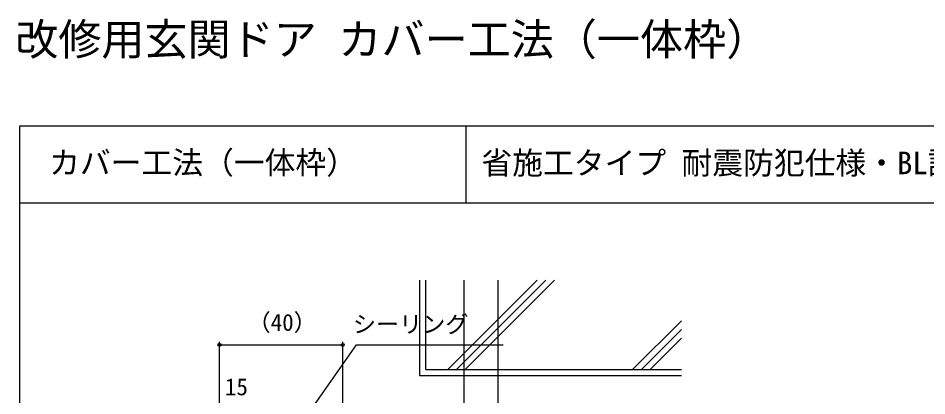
# Model space of a CAD drawing. Units: millimetres, scale not verified. Extents: x -437 to 438, y -281 to 279.
# Drawn here: x -437.2 to -142.1, y 156.3 to 278.8 of the extents above; entities that cross this region are included whole.
import ezdxf
from ezdxf.enums import TextEntityAlignment as Align

# ---------------------------------------------------------------- set-up
doc = ezdxf.new("R2010")
doc.units = ezdxf.units.MM
doc.header["$LTSCALE"] = 2
for name, color, linetype in [('0-1_USER1', 3, 'Continuous'), ('0-7_YKK_D', 6, 'Continuous'), ('0-8_YKK_ZWAK', 7, 'Continuous'), ('0-9_YSS_K', 3, 'Continuous')]:
    doc.layers.add(name, color=color, linetype=linetype)
doc.styles.add('ＭＳ ゴシック', font='')
doc.styles.get('ＭＳ ゴシック').set_extended_font_data('MS Gothic')

msp = doc.modelspace()

# ---------------------------------------------------------------- linework, layer by layer
at = {"layer": '0-7_YKK_D'}
for p, q in [((-371.8, 134.825), (-371.8, 173.825)), ((-371.8, 172.825), (-331.8, 172.825)), ((-331.8, 141.325), (-331.8, 173.825))]:
    msp.add_line(p, q, dxfattribs=at)
msp.add_lwpolyline([(-361.334, 124.279), (-359.871, 126.368), (-327.341, 172.825), (-279.731, 172.825)], dxfattribs=at)
for centre in [(-371.8, 172.825), (-331.8, 172.825)]:
    msp.add_circle(centre, 0.5, dxfattribs=at)
at = {"layer": '0-8_YKK_ZWAK'}
for p, q in [((-436.8, 243.8), (-436.8, -281.2)), ((438.2, 243.8), (-436.8, 243.8)), ((-291.8, 243.8), (-291.8, 218.8)), ((438.2, 218.8), (-436.8, 218.8))]:
    msp.add_line(p, q, dxfattribs=at)
at = {"layer": '0-9_YSS_K'}
for p, q in [((-306.8, 193.8), (-306.8, 162.825)), ((-304.8, 164.825), (-304.8, 193.8)), ((-297.628, 164.825), (-268.654, 193.8)), ((-294.8, 164.825), (-265.825, 193.8)), ((-292.4, 151.467), (-292.4, 193.8)), ((-291.972, 164.825), (-262.997, 193.8)), ((-281.4, 193.8), (-281.4, 151.467)), ((-237.628, 164.825), (-221.8, 180.654)), ((-234.8, 164.825), (-221.8, 177.825)), ((-231.972, 164.825), (-221.8, 174.997)), ((-221.8, 162.825), (-306.8, 162.825)), ((-304.8, 164.825), (-221.8, 164.825))]:
    msp.add_line(p, q, dxfattribs=at)

# ---------------------------------------------------------------- texts
at = {"layer": '0-1_USER1', "style": 'ＭＳ ゴシック'}
for s, height, p in [('改修用玄関ドア カバー工法（一体枠）', 10.26, (-438.149, 263.738)), ('カバー工法（一体枠）', 7.331, (-427.145, 226.073)), ('省施工タイプ 耐震防犯仕様・BL認定商品【建物変形対応仕様】', 7.331, (-286.763, 225.988))]:
    msp.add_text(s, height=height, dxfattribs=at).set_placement(p, align=Align.BOTTOM_LEFT)
at = {"layer": '0-7_YKK_D', "style": 'ＭＳ ゴシック'}
for s, p in [('（40）', (-362.688, 175.72)), ('シーリング', (-328.473, 175.133)), ('15', (-370.053, 154.825))]:
    msp.add_text(s, height=5.499, dxfattribs=at).set_placement(p, align=Align.BOTTOM_LEFT)

doc.saveas('drawing.dxf')
